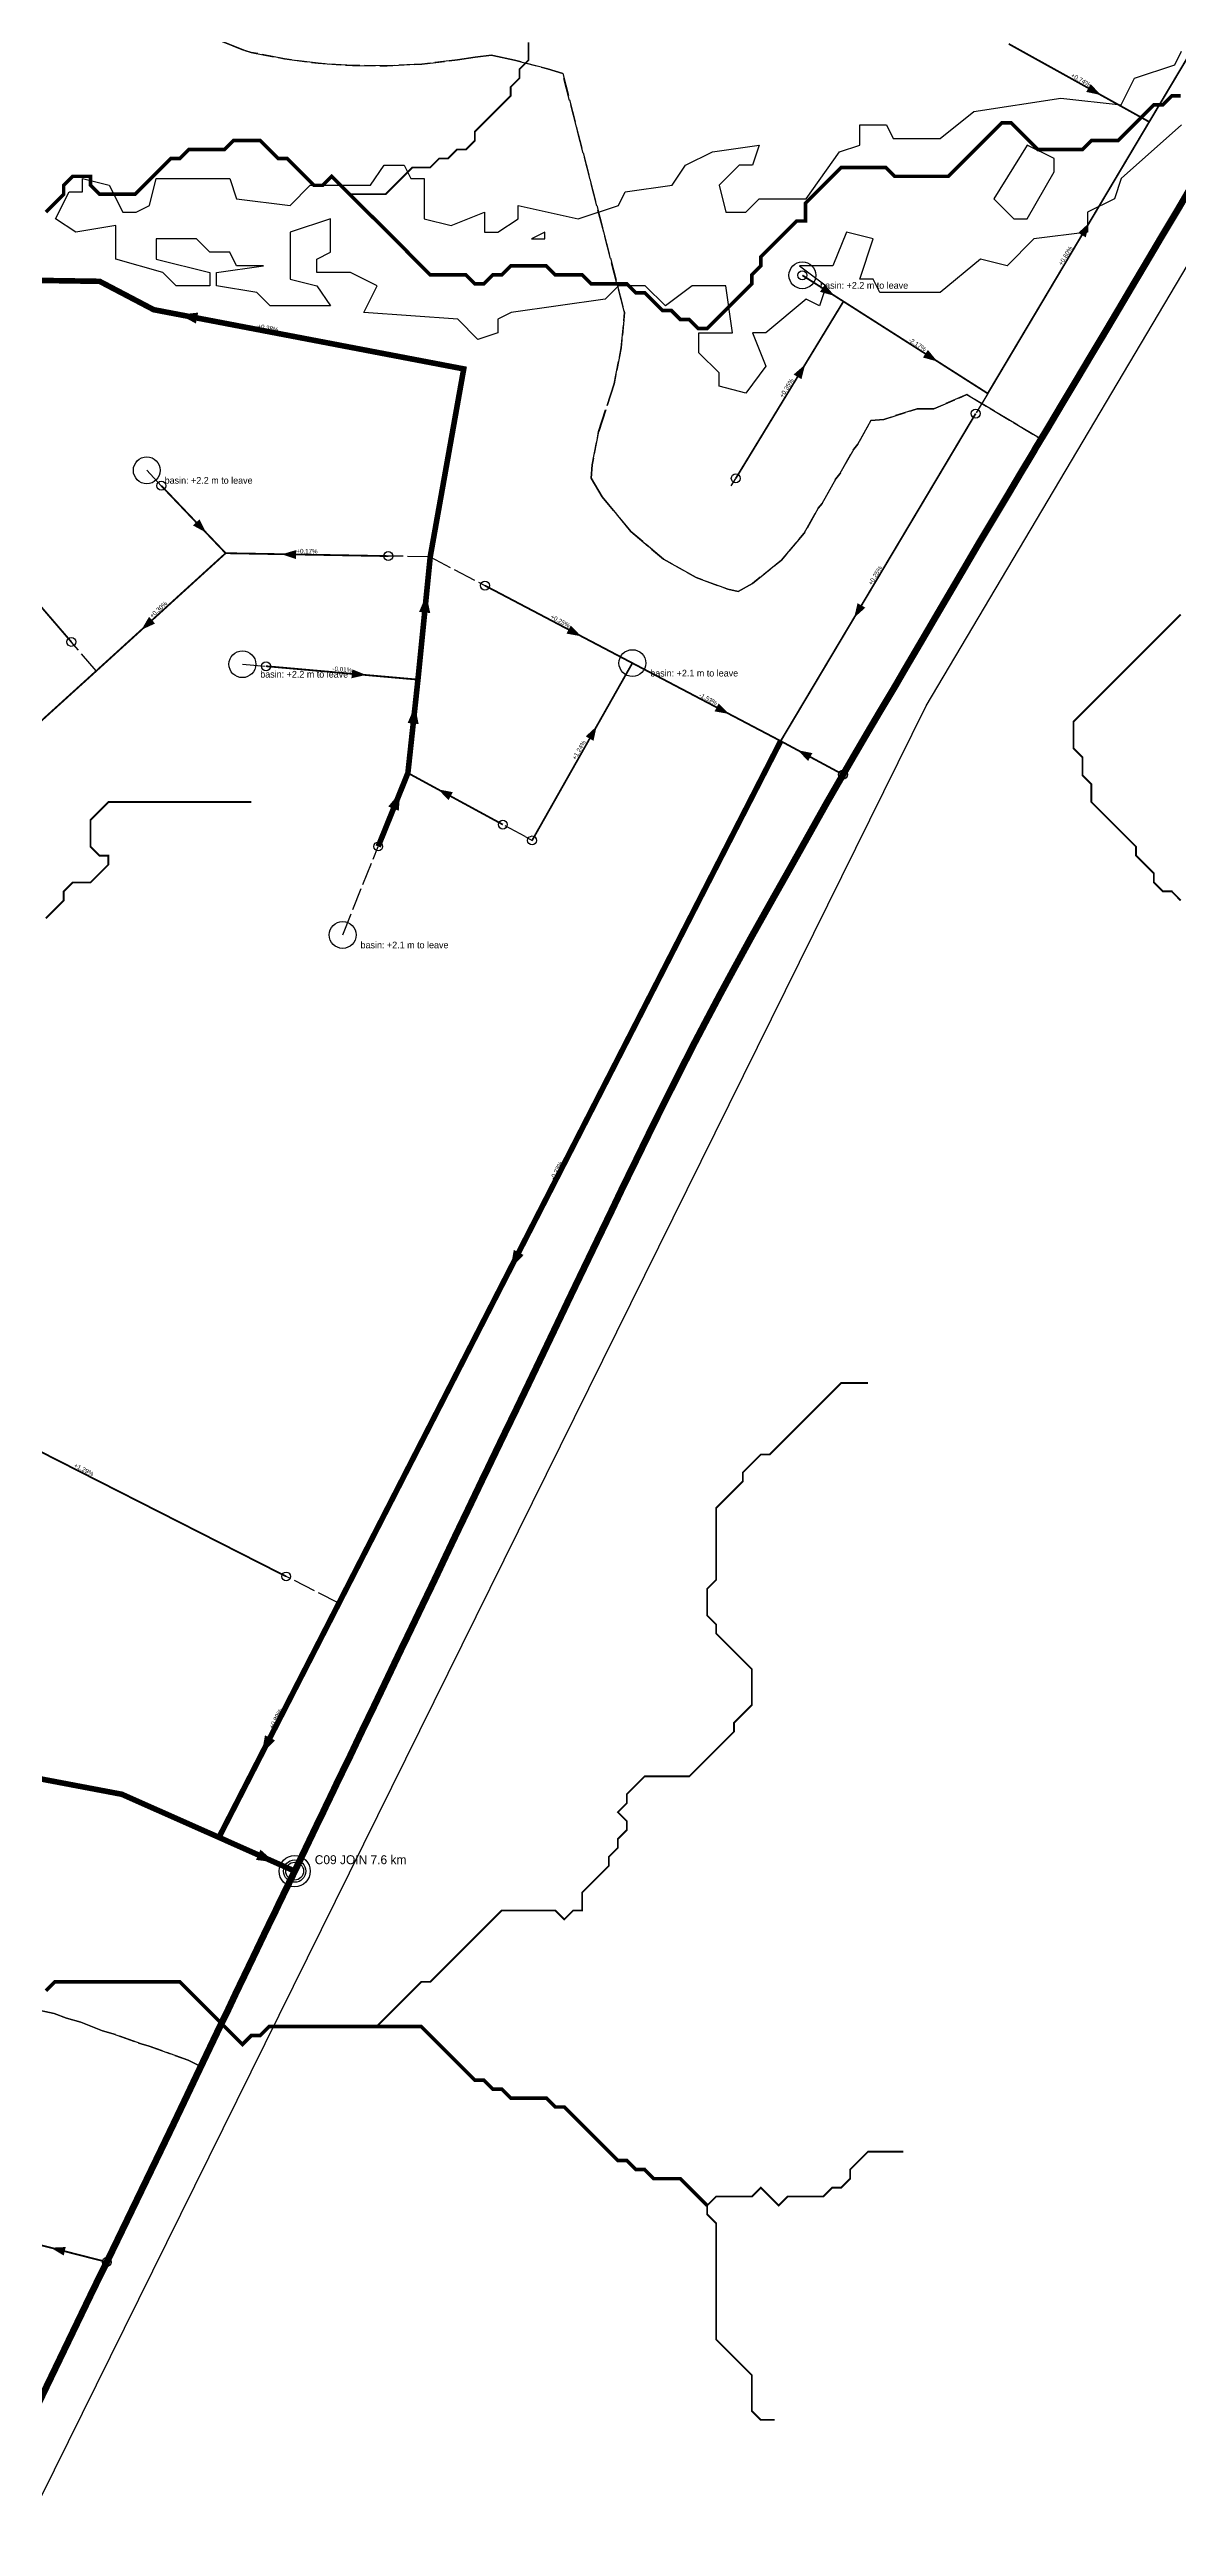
# Model space of a CAD drawing. Header units: metres. Extents: x 442821 to 452274, y 2561971 to 2571293.
# Drawn here: x 446669 to 447174, y 2564912 to 2566021 of the extents above; entities that cross this region are included whole.
import ezdxf
from ezdxf.enums import TextEntityAlignment as Align

# ---------------------------------------------------------------- set-up
doc = ezdxf.new("R2010")
doc.units = ezdxf.units.M
doc.header["$LTSCALE"] = 8
doc.linetypes.add('DASHDOT', pattern=[3.556, 2.54, -0.508, 0, -0.508])
doc.linetypes.add('DASHED', pattern=[1.524, 1.27, -0.254])
for name, color, linetype in [('A_ARROWS', 7, 'Continuous'), ('A_BASINS', 1, 'Continuous'), ('A_BRANCH', 7, 'Continuous'), ('A_BUILT_2006', 252, 'Continuous'), ('A_CATCHMENTS', 7, 'Continuous'), ('A_ENVELOPE', 3, 'Continuous'), ('A_GRADIENT', 8, 'Continuous'), ('A_HEAD_GAP', 8, 'Continuous'), ('A_HEADS', 8, 'Continuous'), ('A_JOIN_LINK', 6, 'Continuous'), ('A_LATERAL', 7, 'Continuous'), ('A_MAIN_PIPE', 5, 'Continuous'), ('A_OUTLET_LABEL', 7, 'Continuous'), ('A_OUTLETS', 7, 'Continuous'), ('A_STREAMS', 5, 'Continuous'), ('A_SUBMAIN', 7, 'Continuous'), ('A_WADI', 4, 'Continuous')]:
    doc.layers.add(name, color=color, linetype=linetype)

msp = doc.modelspace()

# ---------------------------------------------------------------- linework, layer by layer
at = {"layer": 'A_ARROWS', "color": 3}
for points in [[(447139.8, 2566000.4), (447133.2, 2566001.8), (447135.2, 2566005.3)], [(447134.5, 2565943.2), (447133, 2565936.7), (447129.6, 2565938.7)], [(447020.5, 2565910.5), (447014, 2565912.3), (447016.2, 2565915.6)], [(447007.3, 2565879.7), (447005.7, 2565873.2), (447002.2, 2565875.3)], [(447066.6, 2565881.1), (447060.1, 2565882.9), (447062.3, 2565886.3)]]:
    msp.add_solid(points, dxfattribs=at)
at = {"layer": 'A_ARROWS', "color": 4}
for points in [[(446727.2, 2565902.1), (446735.6, 2565903), (446734.6, 2565898.1)], [(446739.2, 2565804.5), (446733.3, 2565807.7), (446736.2, 2565810.5)], [(446773, 2565794.8), (446779.5, 2565796.7), (446779.4, 2565792.7)], [(446837.8, 2565776.7), (446839.5, 2565768.5), (446834.5, 2565769)], [(447029.3, 2565766.4), (447030.8, 2565772.9), (447034.3, 2565770.9)], [(446710.2, 2565761), (446713.6, 2565766.8), (446716.3, 2565763.8)], [(446907.1, 2565758.1), (446900.5, 2565759.3), (446902.4, 2565762.9)], [(446810.8, 2565740.8), (446804.2, 2565739.3), (446804.6, 2565743.3)], [(446832.7, 2565727), (446834.3, 2565718.8), (446829.4, 2565719.3)], [(446973.4, 2565723.3), (446966.8, 2565724.5), (446968.6, 2565728)], [(446914, 2565717.8), (446912.6, 2565711.3), (446909.1, 2565713.3)], [(447004, 2565707.1), (447010.6, 2565705.8), (447008.7, 2565702.3)], [(446826.1, 2565688.4), (446825.4, 2565680), (446820.7, 2565681.9)], [(446843, 2565689.6), (446849.6, 2565688.3), (446847.7, 2565684.8)], [(446875.5, 2565475.1), (446876.9, 2565483.4), (446881.3, 2565481.1)], [(446764.1, 2565257.9), (446765.5, 2565266.1), (446770, 2565263.8)], [(446769.8, 2565209.3), (446761.5, 2565210.3), (446763.5, 2565214.9)]]:
    msp.add_solid(points, dxfattribs=at)
at = {"layer": 'A_ARROWS', "color": 1}
msp.add_solid([(446669.6, 2565036.7), (446676.3, 2565037), (446675.4, 2565033.2)], dxfattribs=at)
at = {"layer": 'A_BASINS', "color": 1}
for centre in [(447006.1, 2565919.7), (446712.6, 2565832.4), (446755.4, 2565745.6), (446930, 2565746.1), (446800.3, 2565624.4)]:
    msp.add_circle(centre, 6, dxfattribs=at)
at = {"layer": 'A_BRANCH', "color": 3, "const_width": 0.8}
msp.add_lwpolyline([(447098.5, 2566023.3), (447161.4, 2565988.4)], dxfattribs=at)
at = {"layer": 'A_BRANCH', "color": 4, "linetype": 'DASHED', "const_width": 0.8}
for points in [[(447083.7, 2565857.8), (446996.4, 2565711.2)], [(446820.7, 2565794), (446747.9, 2565795.3)], [(446864, 2565780.8), (446930, 2565746.1)]]:
    msp.add_lwpolyline(points, dxfattribs=at)
at = {"layer": 'A_BRANCH', "color": 4, "const_width": 0.8}
for points in [[(446678.8, 2565755.6), (446630.7, 2565811.5)], [(446872, 2565673.8), (446829.5, 2565696.9)], [(446775, 2565337.2), (446647.9, 2565401.8), (446590.5, 2565426.1)]]:
    msp.add_lwpolyline(points, dxfattribs=at)
at = {"layer": 'A_BUILT_2006', "color": 252}
msp.add_lwpolyline([(444423.4, 2563343.2), (444431.5, 2563355.3), (444572.9, 2563267.8), (444295.2, 2562786.9), (444363.1, 2562577.1), (444377.7, 2562576.5), (444569.2, 2562604), (444800.1, 2562694.3), (445148.7, 2563361.2), (445469.4, 2563197.5), (445714.6, 2563159.3), (445807.5, 2563389.7), (445994.1, 2563715), (446180.6, 2564037.7), (446320.8, 2564284.9), (446551.4, 2564695.1), (447061.6, 2565726.9), (448013.4, 2567331.6), (448231.6, 2567243.7), (448332.3, 2567295.5), (448412.2, 2567436.6), (448449.9, 2567533.1), (448423.2, 2567661.3), (448638.9, 2567714.4)], dxfattribs=at)
at = {"layer": 'A_CATCHMENTS', "color": 4, "linetype": 'DASHED'}
msp.add_lwpolyline([(446746.4, 2566024.3), (446756.5, 2566020.3), (446759.4, 2566019.5), (446774.3, 2566016.6), (446789.4, 2566014.6), (446804.7, 2566013.6), (446820.2, 2566013.5), (446835.8, 2566014.3), (446851.7, 2566016.1), (446859.6, 2566017.4), (446866.9, 2566018.2), (446867.5, 2566018.1), (446877.3, 2566016), (446892, 2566012.2), (446898.8, 2566010), (446926.3, 2565903.6), (446926.5, 2565903), (446925, 2565887.2), (446921.8, 2565871.1), (446914.9, 2565849.8), (446912, 2565834.9), (446911.5, 2565828.9), (446916.5, 2565820.6), (446929.3, 2565805), (446943.9, 2565792.6), (446958.6, 2565784.4), (446972.8, 2565779.2), (446977.4, 2565778.2), (446983.8, 2565781.8), (446996.7, 2565792.2), (447006.9, 2565804.2), (447013.2, 2565815.4), (447014.9, 2565817.5), (447021.1, 2565828.6), (447022.9, 2565830.8), (447029.1, 2565841.9), (447030.9, 2565844.1), (447036.8, 2565854.7), (447042.6, 2565855.2), (447057.5, 2565860), (447065, 2565859.9), (447079.7, 2565866.3), (447113, 2565846.4), (447110.2, 2565841.8), (447109.7, 2565840.8), (447103.9, 2565831.2), (447097.7, 2565820.7), (447094.1, 2565814.7), (447085.1, 2565799.7), (447078.9, 2565789.1), (447073.5, 2565779.9), (447066.5, 2565768), (447060.3, 2565757.4), (447052, 2565743.3), (447047.9, 2565736.2), (447041.6, 2565725.7), (447035.4, 2565715.2), (447029.2, 2565704.6), (447024.3, 2565696.2), (447023.7, 2565695.1), (447017, 2565683.5), (447011, 2565672.8), (447005.4, 2565662.8), (446999, 2565651.4), (446993, 2565640.8), (446987, 2565630.1), (446983.3, 2565623.5), (446975.2, 2565608.7), (446969.4, 2565598), (446966.7, 2565592.9), (446962.1, 2565584.2), (446958, 2565576.4), (446952.5, 2565565.6), (446950.8, 2565562.2), (446947, 2565554.7), (446941.5, 2565543.7), (446938.1, 2565536.8), (446930.8, 2565521.8), (446925.4, 2565510.8), (446920.7, 2565500.9), (446914.8, 2565488.7), (446909.5, 2565477.7), (446901.7, 2565461.5), (446898.9, 2565455.6), (446893.6, 2565444.5), (446888.3, 2565433.4), (446882.7, 2565421.7), (446877.7, 2565411.3), (446872.3, 2565400.2), (446867, 2565389.2), (446864.9, 2565384.8), (446862.8, 2565380.5), (446856.4, 2565367.1), (446851.1, 2565356.1), (446845.5, 2565344.3), (446844.1, 2565341.3), (446840.6, 2565333.9), (446835.3, 2565322.9), (446830, 2565311.8), (446826.3, 2565304.2), (446819.4, 2565289.7), (446814.1, 2565278.6), (446808.7, 2565267.5), (446803.5, 2565256.5), (446798.1, 2565245.5), (446795.7, 2565240.4), (446792.8, 2565234.4), (446791.5, 2565231.6), (446788.8, 2565226.1), (446782.2, 2565212.3), (446778.8, 2565205.3), (446776.9, 2565201.3), (446775.9, 2565199.2), (446771.8, 2565190.8), (446770.6, 2565188.2), (446766.2, 2565179.2), (446760.9, 2565168.1), (446755.6, 2565157.1), (446752.6, 2565150.9), (446749.1, 2565143.4), (446745, 2565135), (446739.7, 2565123.9), (446736.8, 2565117.8), (446731.1, 2565120.6), (446713.7, 2565127), (446710.1, 2565127.9), (446697.5, 2565132.5), (446692.8, 2565133.8), (446683, 2565137.6), (446676.7, 2565139.5), (446671.2, 2565141.6), (446661.4, 2565143.7)], dxfattribs=at)
at = {"layer": 'A_CATCHMENTS', "color": 3, "linetype": 'DASHED'}
msp.add_lwpolyline([(447179.7, 2565958.5), (447174.2, 2565949.1), (447173, 2565947.1), (447166.7, 2565936.6), (447160.5, 2565926.1), (447154.2, 2565915.5), (447148, 2565905), (447140.7, 2565892.7), (447135.4, 2565883.9), (447129.1, 2565873.3), (447122.8, 2565862.8), (447119, 2565856.4), (447116.1, 2565851.5), (447113, 2565846.4), (447079.7, 2565866.3), (447065, 2565859.9), (447057.5, 2565860), (447042.6, 2565855.2), (447036.8, 2565854.7), (447030.9, 2565844.1), (447029.1, 2565841.9), (447022.9, 2565830.8), (447021.1, 2565828.6), (447014.9, 2565817.5), (447013.2, 2565815.4), (447006.9, 2565804.2), (446996.7, 2565792.2), (446983.8, 2565781.8), (446977.4, 2565778.2), (446972.8, 2565779.2), (446958.6, 2565784.4), (446943.9, 2565792.6), (446929.3, 2565805), (446916.5, 2565820.6), (446911.5, 2565828.9), (446912, 2565834.9), (446914.9, 2565849.8), (446921.8, 2565871.1), (446925, 2565887.2), (446926.5, 2565903), (446926.3, 2565903.6), (446898.8, 2566010), (446892, 2566012.2), (446877.3, 2566016), (446867.5, 2566018.1), (446866.9, 2566018.2), (446859.6, 2566017.4), (446851.7, 2566016.1), (446835.8, 2566014.3), (446820.2, 2566013.5), (446804.7, 2566013.6), (446789.4, 2566014.6), (446774.3, 2566016.6), (446759.4, 2566019.5), (446756.5, 2566020.3), (446746.4, 2566024.3)], dxfattribs=at)
at = {"layer": 'A_CATCHMENTS', "color": 1, "linetype": 'DASHED'}
msp.add_lwpolyline([(446661.4, 2565143.7), (446671.2, 2565141.6), (446676.7, 2565139.5), (446683, 2565137.6), (446692.8, 2565133.8), (446697.5, 2565132.5), (446710.1, 2565127.9), (446713.7, 2565127), (446731.1, 2565120.6), (446736.8, 2565117.8), (446734.7, 2565113.4), (446729.2, 2565101.8), (446723.9, 2565090.7), (446718.6, 2565079.7), (446694.7, 2565030.3), (446693.9, 2565028.6), (446691.2, 2565023.2), (446687.5, 2565015.6), (446628.6, 2564893.4)], dxfattribs=at)
at = {"layer": 'A_ENVELOPE', "color": 3}
msp.add_lwpolyline([(447179.7, 2565958.5), (447174.2, 2565949.1), (447173, 2565947.1), (447166.7, 2565936.6), (447160.5, 2565926.1), (447154.2, 2565915.5), (447148, 2565905), (447140.7, 2565892.7), (447135.4, 2565883.9), (447129.1, 2565873.3), (447122.8, 2565862.8), (447119, 2565856.4), (447116.1, 2565851.5), (447110.2, 2565841.8), (447109.7, 2565840.8), (447103.9, 2565831.2), (447097.7, 2565820.7), (447094.1, 2565814.7), (447085.1, 2565799.7), (447078.9, 2565789.1), (447073.5, 2565779.9), (447066.5, 2565768), (447060.3, 2565757.4), (447052, 2565743.3), (447047.9, 2565736.2), (447041.6, 2565725.7), (447035.4, 2565715.2), (447029.2, 2565704.6), (447024.3, 2565696.2), (447023.7, 2565695.1), (447017, 2565683.5), (447011, 2565672.8), (447005.4, 2565662.8), (446999, 2565651.4), (446993, 2565640.8), (446987, 2565630.1), (446983.3, 2565623.5), (446975.2, 2565608.7), (446969.4, 2565598), (446966.7, 2565592.9), (446962.1, 2565584.2), (446958, 2565576.4), (446952.5, 2565565.6), (446950.8, 2565562.2), (446947, 2565554.7), (446941.5, 2565543.7), (446938.1, 2565536.8), (446930.8, 2565521.8), (446925.4, 2565510.8), (446920.7, 2565500.9), (446914.8, 2565488.7), (446909.5, 2565477.7), (446901.7, 2565461.5), (446898.9, 2565455.6), (446893.6, 2565444.5), (446888.3, 2565433.4), (446882.7, 2565421.7), (446877.7, 2565411.3), (446872.3, 2565400.2), (446867, 2565389.2), (446864.9, 2565384.8), (446862.8, 2565380.5), (446856.4, 2565367.1), (446851.1, 2565356.1), (446845.5, 2565344.3), (446844.1, 2565341.3), (446840.6, 2565333.9), (446835.3, 2565322.9), (446830, 2565311.8), (446826.3, 2565304.2), (446819.4, 2565289.7), (446814.1, 2565278.6), (446808.7, 2565267.5), (446803.5, 2565256.5), (446798.1, 2565245.5), (446795.7, 2565240.4), (446792.8, 2565234.4), (446791.5, 2565231.6), (446788.8, 2565226.1), (446782.2, 2565212.3), (446778.8, 2565205.3), (446776.9, 2565201.3), (446775.9, 2565199.2), (446771.8, 2565190.8), (446770.6, 2565188.2), (446766.2, 2565179.2), (446760.9, 2565168.1), (446755.6, 2565157.1), (446752.6, 2565150.9), (446749.1, 2565143.4), (446745, 2565135), (446739.7, 2565123.9), (446734.7, 2565113.4), (446729.2, 2565101.8), (446723.9, 2565090.7), (446718.6, 2565079.7), (446694.7, 2565030.3), (446693.9, 2565028.6), (446691.2, 2565023.2), (446687.5, 2565015.6), (446628.6, 2564893.4)], dxfattribs=at)
at = {"layer": 'A_HEAD_GAP', "color": 8, "linetype": 'DASHED'}
for points in [[(447089.1, 2565866.8), (447083.7, 2565857.8)], [(446712.6, 2565832.4), (446719.1, 2565825.5)], [(446974.2, 2565825.5), (446976.3, 2565828.8)], [(446839.5, 2565793.7), (446820.7, 2565794)], [(446839.5, 2565793.7), (446864, 2565780.8)], [(446690, 2565742.6), (446678.8, 2565755.6)], [(446755.4, 2565745.6), (446766, 2565744.7)], [(446882, 2565668.4), (446872, 2565673.8)], [(446800.3, 2565624.4), (446816.2, 2565664)], [(446882, 2565668.4), (446885.1, 2565666.7)], [(446798.6, 2565325.2), (446775, 2565337.2)]]:
    msp.add_lwpolyline(points, dxfattribs=at)
at = {"layer": 'A_HEADS', "color": 3}
for centre in [(447006.1, 2565919.7), (446976.3, 2565828.8)]:
    msp.add_circle(centre, 2, dxfattribs=at)
at = {"layer": 'A_HEADS', "color": 4}
for centre in [(447083.7, 2565857.8), (446719.1, 2565825.5), (446820.7, 2565794), (446864, 2565780.8), (446678.8, 2565755.6), (446766, 2565744.7), (447024.3, 2565696.2), (446872, 2565673.8), (446816.2, 2565664), (446885.1, 2565666.7), (446775, 2565337.2)]:
    msp.add_circle(centre, 2, dxfattribs=at)
at = {"layer": 'A_HEADS', "color": 1}
msp.add_circle((446694.7, 2565030.3), 2, dxfattribs=at)
at = {"layer": 'A_JOIN_LINK', "color": 6, "const_width": 1.5}
msp.add_lwpolyline([(446778.8, 2565205.3), (446778.8, 2565205.3)], dxfattribs=at)
at = {"layer": 'A_JOIN_LINK', "color": 6}
msp.add_circle((446778.8, 2565205.3), 5, dxfattribs=at)
at = {"layer": 'A_LATERAL', "color": 3, "linetype": 'DASHDOT', "const_width": 0.8}
for points in [[(447161.4, 2565988.4), (447209.2, 2566068.6)], [(447006.1, 2565919.7), (447024.5, 2565908)], [(447024.5, 2565908), (447089.1, 2565866.8)]]:
    msp.add_lwpolyline(points, dxfattribs=at)
at = {"layer": 'A_LATERAL', "color": 3, "const_width": 0.8}
msp.add_lwpolyline([(447089.1, 2565866.8), (447161.4, 2565988.4)], dxfattribs=at)
at = {"layer": 'A_LATERAL', "color": 3, "linetype": 'DASHED', "const_width": 0.8}
msp.add_lwpolyline([(446976.3, 2565828.8), (447024.5, 2565908)], dxfattribs=at)
at = {"layer": 'A_LATERAL', "color": 4, "linetype": 'DASHDOT', "const_width": 0.8}
for points in [[(446719.1, 2565825.5), (446747.9, 2565795.3)], [(446930, 2565746.1), (446996.4, 2565711.2)]]:
    msp.add_lwpolyline(points, dxfattribs=at)
at = {"layer": 'A_LATERAL', "color": 4, "linetype": 'DASHED', "const_width": 0.8}
for points in [[(446747.9, 2565795.3), (446690, 2565742.6)], [(446690, 2565742.6), (446614.3, 2565673.9)], [(446766, 2565744.7), (446834, 2565738.7)]]:
    msp.add_lwpolyline(points, dxfattribs=at)
at = {"layer": 'A_LATERAL', "color": 4, "const_width": 0.8}
for points in [[(446885.1, 2565666.7), (446930, 2565746.1)], [(447024.3, 2565696.2), (446996.4, 2565711.2)]]:
    msp.add_lwpolyline(points, dxfattribs=at)
at = {"layer": 'A_LATERAL', "color": 1, "const_width": 0.8}
msp.add_lwpolyline([(446694.7, 2565030.3), (446659.4, 2565039.3)], dxfattribs=at)
at = {"layer": 'A_MAIN_PIPE', "color": 5, "const_width": 3}
msp.add_lwpolyline([(447179.7, 2565958.5), (447174.2, 2565949.1), (447173, 2565947.1), (447166.7, 2565936.6), (447160.5, 2565926.1), (447154.2, 2565915.5), (447148, 2565905), (447140.7, 2565892.7), (447135.4, 2565883.9), (447129.1, 2565873.3), (447122.8, 2565862.8), (447119, 2565856.4), (447116.1, 2565851.5), (447110.2, 2565841.8), (447109.7, 2565840.8), (447103.9, 2565831.2), (447097.7, 2565820.7), (447094.1, 2565814.7), (447085.1, 2565799.7), (447078.9, 2565789.1), (447073.5, 2565779.9), (447066.5, 2565768), (447060.3, 2565757.4), (447052, 2565743.3), (447047.9, 2565736.2), (447041.6, 2565725.7), (447035.4, 2565715.2), (447029.2, 2565704.6), (447023.7, 2565695.1), (447017, 2565683.5), (447011, 2565672.8), (447005.4, 2565662.8), (446999, 2565651.4), (446993, 2565640.8), (446987, 2565630.1), (446983.3, 2565623.5), (446975.2, 2565608.7), (446969.4, 2565598), (446966.7, 2565592.9), (446962.1, 2565584.2), (446958, 2565576.4), (446952.5, 2565565.6), (446950.8, 2565562.2), (446947, 2565554.7), (446941.5, 2565543.7), (446938.1, 2565536.8), (446930.8, 2565521.8), (446925.4, 2565510.8), (446920.7, 2565500.9), (446914.8, 2565488.7), (446909.5, 2565477.7), (446901.7, 2565461.5), (446898.9, 2565455.6), (446893.6, 2565444.5), (446888.3, 2565433.4), (446882.7, 2565421.7), (446877.7, 2565411.3), (446872.3, 2565400.2), (446867, 2565389.2), (446864.9, 2565384.8), (446862.8, 2565380.5), (446856.4, 2565367.1), (446851.1, 2565356.1), (446845.5, 2565344.3), (446844.1, 2565341.3), (446840.6, 2565333.9), (446835.3, 2565322.9), (446830, 2565311.8), (446826.3, 2565304.2), (446819.4, 2565289.7), (446814.1, 2565278.6), (446808.7, 2565267.5), (446803.5, 2565256.5), (446798.1, 2565245.5), (446795.7, 2565240.4), (446792.8, 2565234.4), (446791.5, 2565231.6), (446788.8, 2565226.1), (446782.2, 2565212.3), (446776.9, 2565201.3), (446775.9, 2565199.2), (446771.8, 2565190.8), (446770.6, 2565188.2), (446766.2, 2565179.2), (446760.9, 2565168.1), (446755.6, 2565157.1), (446752.6, 2565150.9), (446749.1, 2565143.4), (446745, 2565135), (446739.7, 2565123.9), (446734.7, 2565113.4), (446729.2, 2565101.8), (446723.9, 2565090.7), (446718.6, 2565079.7), (446693.9, 2565028.6), (446691.2, 2565023.2), (446687.5, 2565015.6), (446544.7, 2564719.1)], dxfattribs=at)
at = {"layer": 'A_OUTLETS', "color": 5}
for radius in [7, 4]:
    msp.add_circle((446778.8, 2565205.3), radius, dxfattribs=at)
at = {"layer": 'A_STREAMS', "color": 5}
for points, const_width in [([(446883.5, 2566024), (446883.5, 2566020), (446883.5, 2566016), (446879.5, 2566012), (446879.5, 2566008), (446875.5, 2566004), (446875.5, 2566000), (446871.5, 2565996), (446867.5, 2565992), (446863.5, 2565988), (446859.5, 2565984), (446859.5, 2565980), (446855.5, 2565976), (446851.5, 2565976), (446847.5, 2565972), (446843.5, 2565972), (446839.5, 2565968), (446835.5, 2565968), (446831.5, 2565968), (446827.5, 2565964), (446823.5, 2565960), (446819.5, 2565956), (446815.5, 2565956), (446811.4, 2565956), (446807.4, 2565956), (446803.4, 2565956)], 0.8), ([(447175.5, 2566000), (447171.5, 2566000), (447167.5, 2565996), (447163.5, 2565996), (447159.5, 2565992), (447155.5, 2565988), (447151.5, 2565984), (447147.5, 2565980), (447143.5, 2565980), (447139.5, 2565980), (447135.5, 2565980), (447131.5, 2565976), (447127.5, 2565976), (447123.5, 2565976), (447119.5, 2565976), (447115.5, 2565976), (447111.5, 2565976), (447107.5, 2565980), (447103.5, 2565984), (447099.5, 2565988), (447095.5, 2565988), (447091.5, 2565984), (447087.5, 2565980), (447083.5, 2565976), (447079.5, 2565972), (447075.5, 2565968), (447071.5, 2565964), (447067.5, 2565964), (447063.5, 2565964), (447059.5, 2565964), (447055.5, 2565964), (447051.5, 2565964), (447047.5, 2565964), (447043.5, 2565968), (447039.5, 2565968), (447035.5, 2565968), (447031.5, 2565968), (447027.5, 2565968), (447023.5, 2565968), (447019.5, 2565964), (447015.5, 2565960), (447011.5, 2565956), (447007.5, 2565952), (447007.5, 2565948), (447007.5, 2565944), (447003.5, 2565944), (446999.5, 2565940), (446995.5, 2565936), (446991.5, 2565932), (446987.5, 2565927.9), (446987.5, 2565923.9), (446983.5, 2565919.9), (446983.5, 2565915.9), (446979.5, 2565911.9), (446975.5, 2565907.9), (446971.5, 2565903.9), (446967.5, 2565899.9), (446963.5, 2565895.9), (446959.5, 2565895.9), (446955.5, 2565899.9), (446951.5, 2565899.9), (446947.5, 2565903.9), (446943.5, 2565903.9), (446939.5, 2565907.9), (446935.5, 2565911.9), (446931.5, 2565911.9), (446927.5, 2565915.9), (446923.5, 2565915.9), (446919.5, 2565915.9), (446915.5, 2565915.9), (446911.5, 2565915.9), (446907.5, 2565919.9), (446903.5, 2565919.9), (446899.5, 2565919.9), (446895.5, 2565919.9), (446891.5, 2565923.9), (446887.5, 2565923.9), (446883.5, 2565923.9), (446879.5, 2565923.9), (446875.5, 2565923.9), (446871.5, 2565919.9), (446867.5, 2565919.9), (446863.5, 2565915.9), (446859.5, 2565915.9), (446855.5, 2565919.9), (446851.5, 2565919.9), (446847.5, 2565919.9), (446843.5, 2565919.9), (446839.5, 2565919.9), (446835.5, 2565923.9), (446831.5, 2565927.9), (446827.5, 2565932), (446823.5, 2565936), (446819.5, 2565940), (446815.5, 2565944), (446811.4, 2565948), (446807.4, 2565952), (446803.4, 2565956)], 1.6), ([(446803.4, 2565956), (446799.4, 2565960), (446795.4, 2565964), (446791.4, 2565960), (446787.4, 2565960), (446783.4, 2565964), (446779.4, 2565968), (446775.4, 2565972), (446771.4, 2565972), (446767.4, 2565976), (446763.4, 2565980), (446759.4, 2565980), (446755.4, 2565980), (446751.4, 2565980), (446747.4, 2565976), (446743.4, 2565976), (446739.4, 2565976), (446735.4, 2565976), (446731.4, 2565976), (446727.4, 2565972), (446723.4, 2565972), (446719.4, 2565968), (446715.4, 2565964), (446711.4, 2565960), (446707.4, 2565956), (446703.4, 2565956), (446699.4, 2565956), (446695.4, 2565956), (446691.4, 2565956), (446687.4, 2565960), (446687.4, 2565964), (446683.4, 2565964), (446679.4, 2565964), (446675.4, 2565960), (446675.4, 2565956), (446671.4, 2565952), (446667.4, 2565948)], 1.6), ([(447175.5, 2565639.8), (447171.5, 2565643.9), (447167.5, 2565643.9), (447163.5, 2565647.9), (447163.5, 2565651.9), (447159.5, 2565655.9), (447155.5, 2565659.9), (447155.5, 2565663.9), (447151.5, 2565667.9), (447147.5, 2565671.9), (447143.5, 2565675.9), (447139.5, 2565679.9), (447135.5, 2565683.9), (447135.5, 2565687.9), (447135.5, 2565691.9), (447131.5, 2565695.9), (447131.5, 2565699.9), (447131.5, 2565703.9), (447127.5, 2565707.9), (447127.5, 2565711.9), (447127.5, 2565715.9), (447127.5, 2565719.9), (447131.5, 2565723.9), (447135.5, 2565727.9), (447139.5, 2565731.9), (447143.5, 2565735.9), (447147.5, 2565739.9), (447151.5, 2565743.9), (447155.5, 2565747.9), (447159.5, 2565751.9), (447163.5, 2565755.9), (447167.5, 2565759.9), (447171.5, 2565763.9), (447175.5, 2565767.9)], 0.8), ([(446759.4, 2565683.9), (446755.4, 2565683.9), (446751.4, 2565683.9), (446747.4, 2565683.9), (446743.4, 2565683.9), (446739.4, 2565683.9), (446735.4, 2565683.9), (446731.4, 2565683.9), (446727.4, 2565683.9), (446723.4, 2565683.9), (446719.4, 2565683.9), (446715.4, 2565683.9), (446711.4, 2565683.9), (446707.4, 2565683.9), (446703.4, 2565683.9), (446699.4, 2565683.9), (446695.4, 2565683.9), (446691.4, 2565679.9), (446687.4, 2565675.9), (446687.4, 2565671.9), (446687.4, 2565667.9), (446687.4, 2565663.9), (446691.4, 2565659.9), (446695.4, 2565659.9), (446695.4, 2565655.9), (446691.4, 2565651.9), (446687.4, 2565647.9), (446683.4, 2565647.9), (446679.4, 2565647.9), (446675.4, 2565643.9), (446675.4, 2565639.8), (446671.4, 2565635.8), (446667.4, 2565631.8)], 0.8), ([(447035.5, 2565423.8), (447031.5, 2565423.8), (447027.5, 2565423.8), (447023.5, 2565423.8), (447019.5, 2565419.8), (447015.5, 2565415.8), (447011.5, 2565411.8), (447007.5, 2565407.8), (447003.5, 2565403.8), (446999.5, 2565399.8), (446995.5, 2565395.8), (446991.5, 2565391.8), (446987.5, 2565391.8), (446983.5, 2565387.8), (446979.5, 2565383.8), (446979.5, 2565379.8), (446975.5, 2565375.8), (446971.5, 2565371.8), (446967.5, 2565367.8), (446967.5, 2565363.8), (446967.5, 2565359.8), (446967.5, 2565355.7), (446967.5, 2565351.7), (446967.5, 2565347.7), (446967.5, 2565343.7), (446967.5, 2565339.7), (446967.5, 2565335.7), (446963.5, 2565331.7), (446963.5, 2565327.7), (446963.5, 2565323.7), (446963.5, 2565319.7), (446967.5, 2565315.7), (446967.5, 2565311.7), (446971.5, 2565307.7), (446975.5, 2565303.7), (446979.5, 2565299.7), (446983.5, 2565295.7), (446983.5, 2565291.7), (446983.5, 2565287.7), (446983.5, 2565283.7), (446983.5, 2565279.7), (446979.5, 2565275.7), (446975.5, 2565271.7), (446975.5, 2565267.7), (446971.5, 2565263.7), (446967.5, 2565259.7), (446963.5, 2565255.7), (446959.5, 2565251.7), (446955.5, 2565247.7), (446951.5, 2565247.7), (446947.5, 2565247.7), (446943.5, 2565247.7), (446939.5, 2565247.7), (446935.5, 2565247.7), (446931.5, 2565243.7), (446927.5, 2565239.7), (446927.5, 2565235.7), (446923.5, 2565231.7), (446927.5, 2565227.7), (446927.5, 2565223.7), (446923.5, 2565219.7), (446923.5, 2565215.7), (446919.5, 2565211.7), (446919.5, 2565207.7), (446915.5, 2565203.7), (446911.5, 2565199.7), (446907.5, 2565195.7), (446907.5, 2565191.7), (446907.5, 2565187.7), (446903.5, 2565187.7), (446899.5, 2565183.7), (446895.5, 2565187.7), (446891.5, 2565187.7), (446887.5, 2565187.7), (446883.5, 2565187.7), (446879.5, 2565187.7), (446875.5, 2565187.7), (446871.5, 2565187.7), (446867.5, 2565183.7), (446863.5, 2565179.7), (446859.5, 2565175.7), (446855.5, 2565171.7), (446851.5, 2565167.7), (446847.5, 2565163.7), (446843.5, 2565159.7), (446839.5, 2565155.7), (446835.5, 2565155.7), (446831.5, 2565151.7), (446827.5, 2565147.7), (446823.5, 2565143.7), (446819.5, 2565139.7), (446815.5, 2565135.7)], 0.8), ([(446815.5, 2565135.7), (446811.4, 2565135.7), (446807.4, 2565135.7), (446803.4, 2565135.7), (446799.4, 2565135.7), (446795.4, 2565135.7), (446791.4, 2565135.7), (446787.4, 2565135.7), (446783.4, 2565135.7), (446779.4, 2565135.7), (446775.4, 2565135.7), (446771.4, 2565135.7), (446767.4, 2565135.7), (446763.4, 2565131.7), (446759.4, 2565131.7), (446755.4, 2565127.7), (446751.4, 2565131.7), (446747.4, 2565135.7), (446743.4, 2565139.7), (446739.4, 2565143.7), (446735.4, 2565147.7), (446731.4, 2565151.7), (446727.4, 2565155.7), (446723.4, 2565155.7), (446719.4, 2565155.7), (446715.4, 2565155.7), (446711.4, 2565155.7), (446707.4, 2565155.7), (446703.4, 2565155.7), (446699.4, 2565155.7), (446695.4, 2565155.7), (446691.4, 2565155.7), (446687.4, 2565155.7), (446683.4, 2565155.7), (446679.4, 2565155.7), (446675.4, 2565155.7), (446671.4, 2565155.7), (446667.4, 2565151.7)], 1.6), ([(446963.5, 2565055.6), (446959.5, 2565059.6), (446955.5, 2565063.6), (446951.5, 2565067.6), (446947.5, 2565067.6), (446943.5, 2565067.6), (446939.5, 2565067.6), (446935.5, 2565071.7), (446931.5, 2565071.7), (446927.5, 2565075.7), (446923.5, 2565075.7), (446919.5, 2565079.7), (446915.5, 2565083.7), (446911.5, 2565087.7), (446907.5, 2565091.7), (446903.5, 2565095.7), (446899.5, 2565099.7), (446895.5, 2565099.7), (446891.5, 2565103.7), (446887.5, 2565103.7), (446883.5, 2565103.7), (446879.5, 2565103.7), (446875.5, 2565103.7), (446871.5, 2565107.7), (446867.5, 2565107.7), (446863.5, 2565111.7), (446859.5, 2565111.7), (446855.5, 2565115.7), (446851.5, 2565119.7), (446847.5, 2565123.7), (446843.5, 2565127.7), (446839.5, 2565131.7), (446835.5, 2565135.7), (446831.5, 2565135.7), (446827.5, 2565135.7), (446823.5, 2565135.7), (446819.5, 2565135.7), (446815.5, 2565135.7)], 1.6), ([(447051.3, 2565079.7), (447047.5, 2565079.7), (447043.5, 2565079.7), (447039.5, 2565079.7), (447035.5, 2565079.7), (447031.5, 2565075.7), (447027.5, 2565071.7), (447027.5, 2565067.6), (447023.5, 2565063.6), (447019.5, 2565063.6), (447015.5, 2565059.6), (447011.5, 2565059.6), (447007.5, 2565059.6), (447003.5, 2565059.6), (446999.5, 2565059.6), (446995.5, 2565055.6), (446991.5, 2565059.6), (446987.5, 2565063.6), (446983.5, 2565059.6), (446979.5, 2565059.6), (446975.5, 2565059.6), (446971.5, 2565059.6), (446967.5, 2565059.6), (446963.5, 2565055.6)], 0.8), ([(446993.7, 2564959.6), (446991.5, 2564959.6), (446987.5, 2564959.6), (446983.5, 2564963.6), (446983.5, 2564967.6), (446983.5, 2564971.6), (446983.5, 2564975.6), (446983.5, 2564979.6), (446979.5, 2564983.6), (446975.5, 2564987.6), (446971.5, 2564991.6), (446967.5, 2564995.6), (446967.5, 2564999.6), (446967.5, 2565003.6), (446967.5, 2565007.6), (446967.5, 2565011.6), (446967.5, 2565015.6), (446967.5, 2565019.6), (446967.5, 2565023.6), (446967.5, 2565027.6), (446967.5, 2565031.6), (446967.5, 2565035.6), (446967.5, 2565039.6), (446967.5, 2565043.6), (446967.5, 2565047.6), (446963.5, 2565051.6), (446963.5, 2565055.6)], 0.8)]:
    msp.add_lwpolyline(points, dxfattribs=dict(at, const_width=const_width))
at = {"layer": 'A_SUBMAIN', "color": 4, "linetype": 'DASHED', "const_width": 2.5}
for points in [[(446839.5, 2565793.7), (446854.5, 2565877.8), (446715.7, 2565904.3), (446691.5, 2565917), (446595.6, 2565918.5)], [(446829.5, 2565696.9), (446834, 2565738.7)], [(446816.2, 2565664), (446829.5, 2565696.9)], [(446744.9, 2565220.4), (446778.8, 2565205.3)]]:
    msp.add_lwpolyline(points, dxfattribs=at)
at = {"layer": 'A_SUBMAIN', "color": 4, "linetype": 'DASHDOT', "const_width": 2.5}
for points in [[(446834, 2565738.7), (446839.5, 2565793.7)], [(446996.4, 2565711.2), (446798.6, 2565325.2)], [(446536.5, 2565270.9), (446701.4, 2565239.7), (446744.9, 2565220.4)]]:
    msp.add_lwpolyline(points, dxfattribs=at)
at = {"layer": 'A_SUBMAIN', "color": 4, "const_width": 2.5}
msp.add_lwpolyline([(446798.6, 2565325.2), (446744.9, 2565220.4)], dxfattribs=at)
at = {"layer": 'A_WADI', "color": 4}
msp.add_lwpolyline([(447175.8, 2565987), (447148.8, 2565963), (447145.8, 2565954), (447133.8, 2565948), (447133.8, 2565939), (447109.8, 2565936), (447097.8, 2565924), (447085.8, 2565927), (447067.8, 2565912), (447040.8, 2565912), (447037.8, 2565918), (447031.8, 2565918), (447037.8, 2565936), (447025.8, 2565939), (447019.8, 2565924), (447004.8, 2565924), (447016.8, 2565915), (447013.8, 2565906), (447007.8, 2565909), (446989.8, 2565894), (446983.8, 2565894), (446989.8, 2565879), (446980.8, 2565867), (446968.8, 2565870), (446968.8, 2565876), (446959.8, 2565885), (446959.8, 2565894), (446974.8, 2565894), (446971.8, 2565915), (446956.8, 2565915), (446944.8, 2565906), (446935.8, 2565915), (446923.8, 2565915), (446917.8, 2565909), (446875.8, 2565903), (446869.8, 2565900), (446869.8, 2565894), (446860.8, 2565891), (446851.8, 2565900), (446809.8, 2565903), (446815.8, 2565915), (446803.8, 2565921), (446788.8, 2565921), (446788.8, 2565927), (446794.8, 2565930), (446794.8, 2565945), (446776.8, 2565939), (446776.8, 2565918), (446788.8, 2565915), (446794.8, 2565906), (446767.8, 2565906), (446761.8, 2565912), (446743.8, 2565915), (446743.8, 2565921), (446764.8, 2565924), (446752.8, 2565924), (446749.8, 2565930), (446740.8, 2565930), (446734.8, 2565936), (446716.8, 2565936), (446716.8, 2565927), (446740.8, 2565921), (446740.8, 2565915), (446725.8, 2565915), (446719.8, 2565921), (446698.8, 2565927), (446698.8, 2565942), (446680.8, 2565939), (446671.8, 2565945), (446677.8, 2565957), (446683.8, 2565957), (446683.8, 2565963), (446695.8, 2565960), (446701.8, 2565948), (446707.8, 2565948), (446713.8, 2565951), (446716.8, 2565963), (446749.8, 2565963), (446752.8, 2565954), (446776.8, 2565951), (446785.8, 2565960), (446812.8, 2565960), (446818.8, 2565969), (446827.8, 2565969), (446830.8, 2565963), (446836.8, 2565963), (446836.8, 2565945), (446848.8, 2565942), (446863.8, 2565948), (446863.8, 2565939), (446869.8, 2565939), (446878.8, 2565945), (446878.8, 2565951), (446905.8, 2565945), (446923.8, 2565951), (446926.8, 2565957), (446947.8, 2565960), (446953.8, 2565969), (446965.8, 2565975), (446986.8, 2565978), (446983.8, 2565969), (446977.8, 2565969), (446968.8, 2565960), (446971.8, 2565948), (446980.8, 2565948), (446986.8, 2565954), (447007.8, 2565954), (447022.8, 2565975), (447031.8, 2565978), (447031.8, 2565987), (447043.8, 2565987), (447046.8, 2565981), (447067.8, 2565981), (447082.8, 2565993), (447121.8, 2565999), (447148.8, 2565996), (447154.8, 2566008), (447172.8, 2566014), (447175.8, 2566020)], dxfattribs=at)
for points in [[(447091.8, 2565954), (447100.8, 2565945), (447106.8, 2565945), (447118.8, 2565966), (447118.8, 2565972), (447106.8, 2565978), (447091.8, 2565954)], [(446890.8, 2565936), (446890.8, 2565939), (446884.8, 2565936), (446890.8, 2565936)]]:
    msp.add_lwpolyline(points, close=True, dxfattribs=at)

# ---------------------------------------------------------------- texts
at = {"layer": 'A_BASINS', "color": 1}
for s, p in [('basin: +2.2 m to leave', (447014.1, 2565913.7)), ('basin: +2.2 m to leave', (446720.6, 2565826.4)), ('basin: +2.2 m to leave', (446763.4, 2565739.6)), ('basin: +2.1 m to leave', (446938, 2565740.1)), ('basin: +2.1 m to leave', (446808.3, 2565618.4))]:
    msp.add_text(s, height=3, dxfattribs=at).set_placement(p)
at = {"layer": 'A_GRADIENT', "color": 3}
for s, rotation, p in [('+0.74%', -29.0399, (447130, 2566005.8)), ('+0.60%', 59.2311, (447125.3, 2565927.6)), ('-2.17%', -32.5065, (447056.8, 2565887.4)), ('+0.35%', 58.6502, (447000.4, 2565868.4))]:
    msp.add_text(s, height=2, rotation=rotation, dxfattribs=at).set_placement(p, align=Align.BOTTOM_CENTER)
at = {"layer": 'A_GRADIENT', "color": 4}
for s, rotation, p in [('+0.38%', 349.2108, (446766.5, 2565894.6)), ('+0.17%', 359.0039, (446784.3, 2565794.6)), ('+0.25%', 59.2311, (447040.1, 2565784.5)), ('+0.30%', 42.2459, (446718.9, 2565768.9)), ('+0.25%', -27.736, (446897, 2565763.5)), ('-0.01%', -4.9845, (446800, 2565741.7)), ('-1.53%', -27.736, (446963.2, 2565728.6)), ('+1.24%', 60.5233, (446907.5, 2565706.4)), ('-0.23%', 62.8685, (446897.5, 2565518.2)), ('+1.29%', 333.073, (446683.7, 2565383.6)), ('+0.89%', 62.8685, (446771.8, 2565272.8))]:
    msp.add_text(s, height=2, rotation=rotation, dxfattribs=at).set_placement(p, align=Align.BOTTOM_CENTER)
at = {"layer": 'A_OUTLET_LABEL', "color": 5}
msp.add_text('C09 JOIN 7.6 km', height=4, dxfattribs=at).set_placement((446787.8, 2565208.4))

doc.saveas('drawing.dxf')
